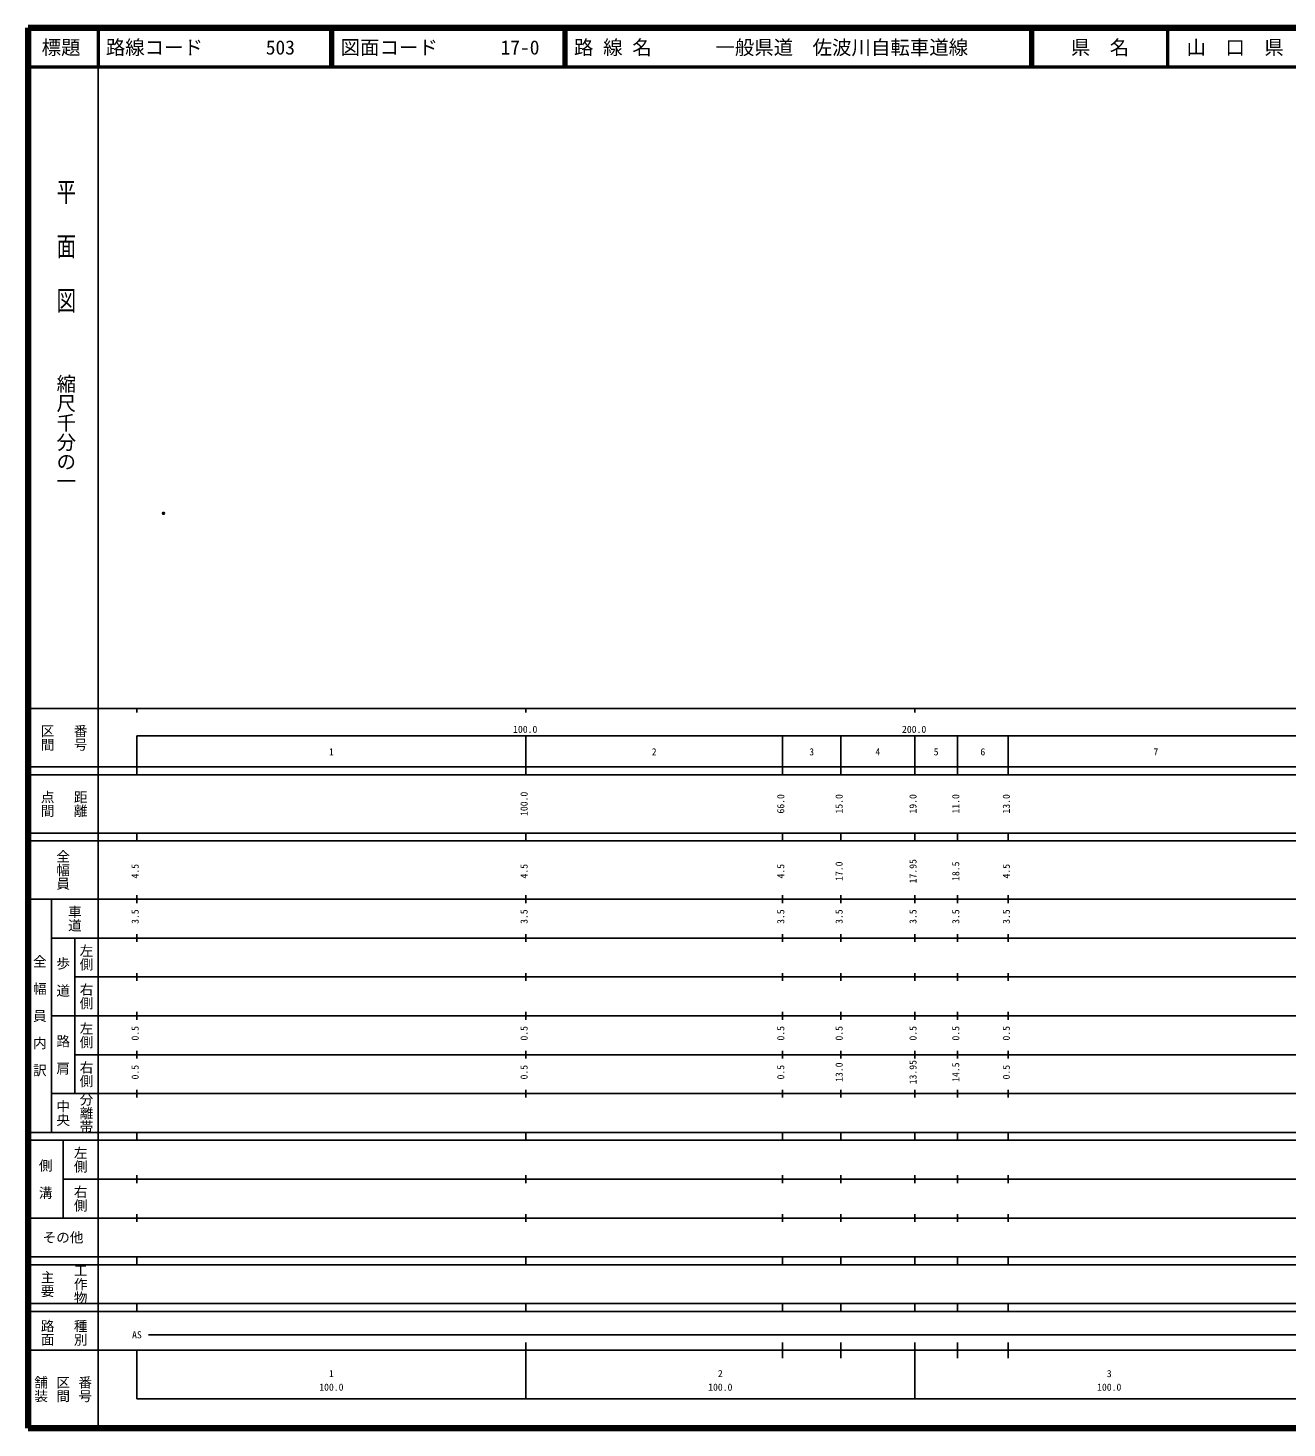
# Model space of a CAD drawing. Units: millimetres on the paper. Extents: x 40 to 680, y 20 to 380.
# Drawn here: x 40 to 363.7, y 20 to 380 of the extents above; entities that cross this region are included whole.
import ezdxf
from ezdxf.enums import TextEntityAlignment as Align

# ---------------------------------------------------------------- set-up
doc = ezdxf.new("R2010")
doc.units = ezdxf.units.MM
doc.header["$PDMODE"] = 32
doc.header["$PDSIZE"] = 0.5
doc.layers.add('M-OTRS', color=6, linetype='Continuous')
doc.layers.add('M-TTL-TXT', color=7, linetype='Continuous')
for name, color, linetype, lineweight in [('M-TTL', 2, 'Continuous', 140), ('M-TTL-BAND', 7, 'Continuous', 25), ('M-TTL-LINE', 7, 'Continuous', 50)]:
    doc.layers.add(name, color=color, linetype=linetype, lineweight=lineweight)
doc.styles.add('@ＭＳ ゴシック', font='')
doc.styles.add('ＭＳ ゴシック', font='')
doc.styles.get('@ＭＳ ゴシック').set_extended_font_data('@MS Gothic')
doc.styles.get('ＭＳ ゴシック').set_extended_font_data('MS Gothic')

msp = doc.modelspace()

# ---------------------------------------------------------------- linework, layer by layer
at = {"layer": 'M-OTRS'}
msp.add_point((74.841, 255.201), dxfattribs=at)
at = {"layer": 'M-TTL'}
for p, q in [((40, 380), (40, 20)), ((680, 380), (40, 380)), ((40, 20), (680, 20))]:
    msp.add_line(p, q, dxfattribs=at)
at = {"layer": 'M-TTL-BAND'}
for p, q in [((58, 370), (58, 20)), ((40, 205), (579, 205)), ((68, 205), (68, 204)), ((168, 205), (168, 204)), ((268, 205), (268, 204)), ((68, 198), (579, 198)), ((68, 198), (68, 188)), ((168, 188), (168, 198)), ((234, 188), (234, 198)), ((249, 188), (249, 198)), ((268, 188), (268, 198)), ((279, 188), (279, 198)), ((292, 188), (292, 198)), ((40, 190), (579, 190)), ((40, 188), (579, 188)), ((40, 173), (579, 173)), ((68, 171), (68, 173)), ((168, 171), (168, 173)), ((234, 171), (234, 173)), ((249, 171), (249, 173)), ((268, 171), (268, 173)), ((279, 171), (279, 173)), ((292, 171), (292, 173)), ((40, 171), (579, 171)), ((40, 156), (579, 156)), ((46, 96), (46, 156)), ((68, 155), (68, 157)), ((168, 155), (168, 157)), ((234, 155), (234, 157)), ((249, 155), (249, 157)), ((268, 155), (268, 157)), ((279, 155), (279, 157)), ((292, 155), (292, 157)), ((46, 146), (579, 146)), ((52, 146), (52, 106)), ((68, 145), (68, 147)), ((168, 145), (168, 147)), ((234, 145), (234, 147)), ((249, 145), (249, 147)), ((268, 145), (268, 147)), ((279, 145), (279, 147)), ((292, 145), (292, 147)), ((68, 135), (68, 137)), ((168, 135), (168, 137)), ((234, 135), (234, 137)), ((249, 135), (249, 137)), ((268, 135), (268, 137)), ((279, 135), (279, 137)), ((292, 135), (292, 137)), ((52, 136), (579, 136)), ((46, 126), (579, 126)), ((68, 125), (68, 127)), ((168, 125), (168, 127)), ((234, 125), (234, 127)), ((249, 125), (249, 127)), ((268, 125), (268, 127)), ((279, 125), (279, 127)), ((292, 125), (292, 127)), ((52, 116), (579, 116)), ((68, 115), (68, 117)), ((168, 115), (168, 117)), ((234, 115), (234, 117)), ((249, 115), (249, 117)), ((268, 115), (268, 117)), ((279, 115), (279, 117)), ((292, 115), (292, 117)), ((46, 106), (579, 106)), ((68, 105), (68, 107)), ((168, 105), (168, 107)), ((234, 105), (234, 107)), ((249, 105), (249, 107)), ((268, 105), (268, 107)), ((279, 105), (279, 107)), ((292, 105), (292, 107)), ((40, 96), (579, 96)), ((40, 94), (579, 94)), ((49, 94), (49, 74)), ((68, 94), (68, 96)), ((168, 94), (168, 96)), ((234, 94), (234, 96)), ((249, 94), (249, 96)), ((268, 94), (268, 96)), ((279, 94), (279, 96)), ((292, 94), (292, 96)), ((49, 84), (579, 84)), ((68, 83), (68, 85)), ((168, 83), (168, 85)), ((234, 83), (234, 85)), ((249, 83), (249, 85)), ((268, 83), (268, 85)), ((279, 83), (279, 85)), ((292, 83), (292, 85)), ((40, 74), (579, 74)), ((68, 73), (68, 75)), ((168, 73), (168, 75)), ((234, 73), (234, 75)), ((249, 73), (249, 75)), ((268, 73), (268, 75)), ((279, 73), (279, 75)), ((292, 73), (292, 75)), ((40, 64), (579, 64)), ((40, 62), (579, 62)), ((68, 62), (68, 64)), ((168, 62), (168, 64)), ((234, 62), (234, 64)), ((249, 62), (249, 64)), ((268, 62), (268, 64)), ((279, 62), (279, 64)), ((292, 62), (292, 64)), ((40, 52), (579, 52)), ((68, 50), (68, 52)), ((168, 50), (168, 52)), ((234, 50), (234, 52)), ((249, 50), (249, 52)), ((268, 50), (268, 52)), ((279, 50), (279, 52)), ((292, 50), (292, 52)), ((40, 50), (579, 50)), ((71, 44), (565, 44)), ((40, 40), (579, 40)), ((68, 40), (68, 27.5)), ((168, 27.5), (168, 42)), ((234, 38), (234, 42)), ((249, 38), (249, 42)), ((268, 27.5), (268, 42)), ((279, 38), (279, 42)), ((292, 38), (292, 42)), ((68, 27.5), (579, 27.5))]:
    msp.add_line(p, q, dxfattribs=at)
at = {"layer": 'M-TTL-LINE'}
for p, q in [((58, 380), (58, 370)), ((117.75, 380), (117.75, 370)), ((118.25, 380), (118.25, 370)), ((177.75, 380), (177.75, 370)), ((178.25, 380), (178.25, 370)), ((297.75, 380), (297.75, 370)), ((298.25, 380), (298.25, 370)), ((333, 380), (333, 370)), ((40, 370), (680, 370))]:
    msp.add_line(p, q, dxfattribs=at)

# ---------------------------------------------------------------- texts
at = {"layer": 'M-TTL-BAND', "style": '@ＭＳ ゴシック', "width": 1.4}
msp.add_text('平  面  図', height=3.666, rotation=270, dxfattribs=at).set_placement((49.777, 306.475), align=Align.MIDDLE_RIGHT)
at = {"layer": 'M-TTL-BAND', "style": '@ＭＳ ゴシック'}
msp.add_text('縮尺千分の一', height=3.666, rotation=270, dxfattribs=at).set_placement((49.777, 261.03), align=Align.MIDDLE_RIGHT)
for s, p in [('区間', (45, 197.5)), ('番号', (53.5, 197.5)), ('点間', (45, 180.5)), ('距離', (53.5, 180.5)), ('全幅員', (49, 163.5)), ('車道', (52, 151)), ('左側', (55, 141)), ('全\u3000幅\u3000員\u3000内\u3000訳', (43, 126)), ('歩\u3000道', (49, 136)), ('右側', (55, 131)), ('左側', (55, 121)), ('路\u3000肩', (49, 116)), ('右側', (55, 111)), ('分離帯', (55, 101)), ('中央', (49, 101)), ('左側', (53.5, 89)), ('側\u3000溝', (44.5, 84)), ('右側', (53.5, 79)), ('工作物', (53.5, 57)), ('主要', (45, 57)), ('路面', (45, 44.5)), ('種別', (53.5, 44.5)), ('舗装', (43.333, 30)), ('区間', (49, 30)), ('番号', (54.667, 30))]:
    msp.add_text(s, height=2.566, rotation=270, dxfattribs=at).set_placement(p, align=Align.MIDDLE_CENTER)
at = {"layer": 'M-TTL-BAND', "style": 'ＭＳ ゴシック'}
for s, p in [('100.0', (167.844, 198.195)), ('200.0', (267.844, 198.195)), ('1', (118, 192.405)), ('2', (201, 192.405)), ('3', (241.5, 192.405)), ('4', (258.5, 192.405)), ('5', (273.5, 192.405)), ('6', (285.5, 192.405)), ('7', (330, 192.405)), ('AS', (68, 42.5)), ('1', (118, 32.523)), ('2', (218, 32.523)), ('3', (318, 32.523)), ('100.0', (118, 29.033)), ('100.0', (218, 29.033)), ('100.0', (318, 29.033))]:
    msp.add_text(s, height=1.833, dxfattribs=at).set_placement(p, align=Align.BOTTOM_CENTER)
for s, p in [('100.0', (169, 180.5)), ('66.0', (235, 180.5)), ('15.0', (250, 180.5)), ('19.0', (269, 180.5)), ('11.0', (280, 180.5)), ('13.0', (293, 180.5)), ('17.95', (269, 163.174)), ('4.5', (69, 163.174)), ('4.5', (169, 163.174)), ('4.5', (235, 163.174)), ('17.0', (250, 163.174)), ('18.5', (280, 163.174)), ('4.5', (293, 163.174)), ('3.5', (69, 151.5)), ('3.5', (169, 151.5)), ('3.5', (235, 151.5)), ('3.5', (250, 151.5)), ('3.5', (269, 151.5)), ('3.5', (280, 151.5)), ('3.5', (293, 151.5)), ('0.5', (69, 121.5)), ('0.5', (169, 121.5)), ('0.5', (235, 121.5)), ('0.5', (250, 121.5)), ('0.5', (269, 121.5)), ('0.5', (280, 121.5)), ('0.5', (293, 121.5)), ('0.5', (69, 111.5)), ('0.5', (169, 111.5)), ('0.5', (235, 111.5)), ('13.0', (250, 111.5)), ('13.95', (269, 111.5)), ('14.5', (280, 111.5)), ('0.5', (293, 111.5))]:
    msp.add_text(s, height=1.833, rotation=90, dxfattribs=at).set_placement(p, align=Align.BOTTOM_CENTER)
msp.add_text('その他', height=2.566, dxfattribs=at).set_placement((49, 69), align=Align.MIDDLE_CENTER)
at = {"layer": 'M-TTL-TXT', "style": 'ＭＳ ゴシック'}
for s, p in [('標題', (48.5, 375)), ('県\u3000名', (315.625, 375)), ('山\u3000口\u3000県', (350.375, 375))]:
    msp.add_text(s, height=3.666, dxfattribs=at).set_placement(p, align=Align.MIDDLE_CENTER)
for s, p in [('路線コード', (60, 375)), ('503', (101.142, 375)), ('図面コード', (120.38, 375)), ('17-0', (161.521, 375)), ('路 線 名', (180.38, 375)), ('一般県道\u3000佐波川自転車道線', (216.734, 375))]:
    msp.add_text(s, height=3.666, dxfattribs=at).set_placement(p, align=Align.MIDDLE_LEFT)

doc.saveas('drawing.dxf')
